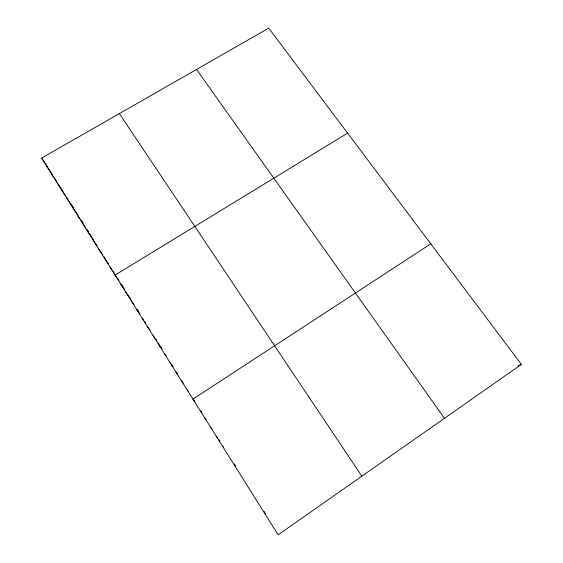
<?xml version="1.0" encoding="UTF-8"?>
<svg xmlns="http://www.w3.org/2000/svg" width="563" height="563" viewBox="0 0 563 563"><rect width="100%" height="100%" fill="white"/><g stroke="black" fill="none" stroke-linecap="round" stroke-linejoin="round"><path stroke-width="0.84" d="M521.373 364.395L278.143 534.85L41.627 158.069L268.727 28.15L521.373 364.395L518.213 365.866M430.794 243.849L192.933 399.104L194.904 401.433M347.61 133.142L115.084 275.096L119.032 280.592M234.553 465.404L235.615 466.051M222.462 446.149L223.448 447.029M216.481 436.621L217.599 437.711M210.534 427.148L211.948 428.619M204.629 417.739L206.192 419.449M187.141 389.87L188.204 391.158M181.385 380.701L183.278 383.051M175.663 371.594L177.683 374.142M169.984 362.544L173.2 366.661M164.333 353.543L166.275 356.062M158.724 344.605L161.792 348.638M153.15 335.724L155.029 338.215M155.965 339.461L156.901 340.706L156.007 339.285M147.612 326.899L150.061 330.192M142.101 318.13L143.642 320.206M144.663 321.593L145.69 322.979M136.633 309.418L139.955 313.936M131.193 300.755L134.156 304.808M125.795 292.148L130.398 298.503M120.426 283.597L124.712 289.551M109.623 266.39L112.171 269.959M113.191 271.387L114.205 272.816M196.536 69.446L444.46 418.295M104.197 257.741L108.497 263.801M98.799 249.149L102.74 254.715M93.437 240.605L97.153 245.883M88.109 232.118L93.367 239.606M82.817 223.687L85.759 227.895M87.23 230L88.701 232.104L87.307 229.88M77.553 215.305L80.073 218.916M81.079 220.358L83.092 223.244L82.205 221.759M72.324 206.98L78.039 215.193M67.131 198.697L73.464 207.838L72.099 205.657M56.835 182.299L62.986 191.216M61.965 190.477L65.456 195.523M66.455 196.966L67.947 199.126M51.733 174.171L56.567 181.202M41.627 158.069L47.735 166.986M46.666 166.099L52.584 174.72M119.377 113.592L361.84 476.199M90.101 234.335L91.509 236.566M104.218 256.805L105.091 258.199M122.171 285.406L123.037 286.778M137.393 309.636L138.266 311.036M158.252 342.86L159.153 344.289M160.504 346.442L161.848 348.588M201.033 410.99L201.906 412.376M219.049 439.675L219.936 441.089M234.264 463.898L235.165 465.334M264.061 511.352L265.454 513.569"/></g></svg>
